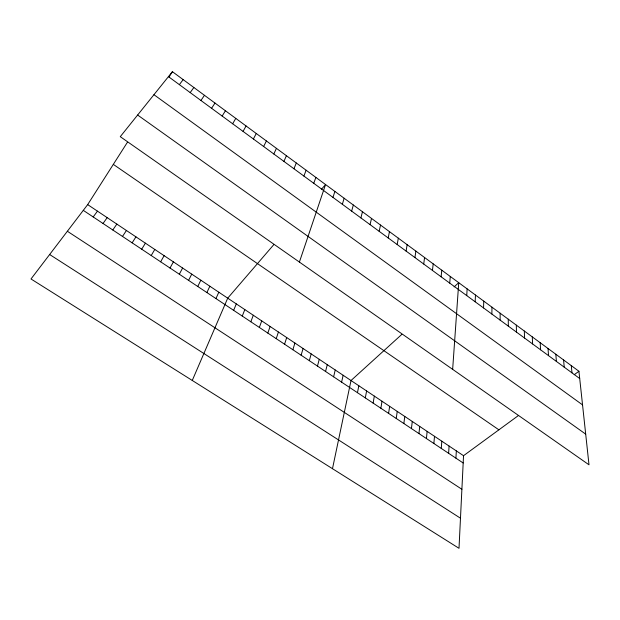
<?xml version="1.0" encoding="UTF-8"?>
<svg xmlns="http://www.w3.org/2000/svg" width="620" height="620" viewBox="0 0 620 620"><rect width="100%" height="100%" fill="white"/><g stroke="black" fill="none" stroke-linecap="round" stroke-linejoin="round"><path stroke-width="0.93" d="M500.123 320.106L500.146 313.209M491.861 314.046L491.978 307.187M483.554 307.946L483.747 301.126M475.176 301.8L475.47 295.019M518.095 415.772L463.535 455.7L459.009 548.312L31 278.977L87.676 204.608L127.371 142.344M466.752 295.616L467.131 288.874M455.917 458.157L456.336 450.887M448.609 453.298L449.105 446.059M452.654 369.357L458.738 282.689L454.119 286.882M441.262 448.415L441.82 441.192M449.717 283.108L450.283 276.458M433.868 443.494L434.504 436.302M426.436 438.549L427.134 431.381M441.114 276.791L441.773 270.188M418.957 433.582L419.725 426.436M432.45 270.436L433.202 263.872M411.432 428.575L412.277 421.453M423.724 264.027L424.576 257.517M403.86 423.538L404.775 416.446M396.242 418.477L397.234 411.409M414.935 257.579L415.888 251.115M388.585 413.377L389.647 406.34M380.874 408.255L382.013 401.241M406.092 251.085L407.139 244.667M373.116 403.093L374.333 396.11M397.18 244.544L398.327 238.173M365.312 397.908L366.606 390.949M357.461 392.685L358.833 385.756M388.205 237.956L389.453 231.632M332.483 468.689L351.013 380.525L401.807 334.397M379.161 231.322L380.517 225.052M341.612 382.145L343.147 375.271M333.614 376.828L335.234 369.985M370.062 224.634L371.519 218.418M325.57 371.473L327.267 364.661M360.894 217.907L362.46 211.738M317.471 366.094L319.254 359.305M351.656 211.126L353.33 205.019M309.326 360.677L311.186 353.919M301.126 355.221L303.072 348.502M342.356 204.298L344.139 198.245M292.873 349.734L294.911 343.046M332.987 197.424L334.878 191.417M284.572 344.216L286.696 337.559M276.218 338.66L278.426 332.033M299.398 262.074L325.554 184.551L321.338 189.441M267.809 333.064L270.111 326.476M313.759 183.303L315.882 177.413M259.346 327.438L261.733 320.881M250.829 321.772L253.309 315.255M303.885 176.057L306.133 170.229M242.265 316.076L244.83 309.589M293.942 168.756L296.306 162.99M233.639 310.341L236.305 303.893M192.27 380.455L227.718 298.158L273.707 244.753M283.921 161.401L286.409 155.698M215.954 298.577L218.813 292.206M273.823 153.993L276.435 148.35M206.886 292.555L209.847 286.223M197.764 286.487L200.826 280.194M263.647 146.522L266.391 140.949M188.581 280.38L191.743 274.125M253.402 138.996L256.269 133.486M179.327 274.226L182.598 268.018M170.019 268.034L173.391 261.865M243.063 131.417L246.062 125.968M160.642 261.803L164.13 255.672M232.655 123.767L235.786 118.389M151.21 255.525L154.799 249.442M141.701 249.209L145.406 243.172M222.162 116.064L225.424 110.755M132.138 242.846L135.943 236.848M169.066 76.927L172.407 71.688L578.925 371.264L589 464.806L120.272 136.671L172.407 71.688M211.583 108.306L214.985 103.067M122.504 236.437L126.426 230.493M200.927 100.479L204.468 95.309M112.801 229.989L116.839 224.083M103.036 223.487L107.183 217.636M190.185 92.597L193.866 87.498M93.194 216.946L97.464 211.141M179.358 84.645L183.179 79.623M574.244 374.689L578.925 371.264M49.639 254.518L460.482 518.212M67.371 231.26L461.892 489.273M83.289 210.358L463.179 462.985M87.676 204.608L463.535 455.7M113.32 164.377L498.891 429.823M137.632 115.033L585.698 434.132M153.946 94.697L582.544 404.883M168.446 76.632L579.708 378.533M571.284 365.63L571.989 372.86M563.588 359.957L564.216 367.156M555.838 354.245L556.388 361.413M548.041 348.502L548.514 355.632M540.191 342.713L540.578 349.812M532.286 336.892L532.596 343.945M524.326 331.026L524.559 338.047M516.321 325.128L516.468 332.111M508.261 319.184L508.322 326.128"/></g></svg>
